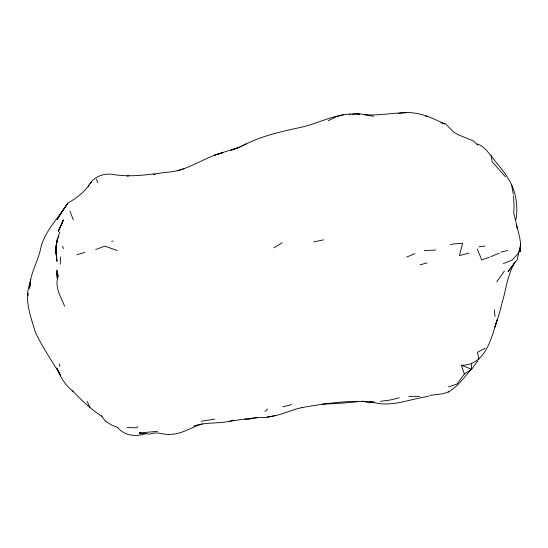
<?xml version="1.0" encoding="UTF-8"?>
<svg xmlns="http://www.w3.org/2000/svg" width="548" height="548" viewBox="0 0 548 548"><rect width="100%" height="100%" fill="white"/><g stroke="black" fill="none" stroke-linecap="round" stroke-linejoin="round"><path stroke-width="0.82" d="M520.6 243.846L520.1 251.607L520.6 243.846L519.668 237.277L513.743 213.069L514.099 206.48L513.545 196.061M60.239 264.191L60.451 256.937M28.071 295.776L28.215 293.221M520.1 251.607L520.49 244.963L517.271 259.615L508.037 271.637L514.188 263.458M56.177 250.018L56.108 254.169L56.992 261.499L55.875 247.764L56.697 242.011L56.437 246.018M30.736 279.165L29.578 288.344C29.791 275.158 36.737 263.718 40.031 251.272M56.204 250.744L56.108 254.169C55.143 246.497 57.184 239.044 59.855 231.982M56.369 249.087L56.697 245.785M57.026 242.483L57.437 238.346L56.417 244.223L55.958 253.224L55.875 247.764L56.656 244.504M29.64 287.481L30.366 282.028C23.379 298.913 30.763 316.217 35.428 332.54C42.71 347.411 51.848 361.269 60.698 375.229M516.017 219.501C518.209 205.5 515.976 190.355 508.058 178.408C503.249 169.996 496.392 163.379 491.015 155.529C486.987 151.111 483.24 145.686 477.212 143.966M58.218 237.996L58.807 235.558M58.691 275.055C53.766 285.94 60.595 296.331 64.616 306.188M40.182 250.689C43.443 231.907 58.211 218.796 67.712 203.157C76.494 198.088 84.755 192.047 90.139 183.333C95.297 175.99 104.552 173.01 113.21 174.476C131.253 177.586 149.707 174.353 167.715 172.182C187.991 170.887 203.918 157.255 223.05 152.652M63.363 220.07L58.328 231.414L63.39 220.008L58.492 230.708M518.942 251.696L517.846 253.936L512.072 260.122L503.359 263.561M515.024 261.882C509.126 272.185 506.605 283.878 504.112 295.358L499.043 314.264L494.96 327.135L497.146 319.737C491.501 337.958 485.48 365.523 461.375 365.256L464.355 373.989L457.21 383.888L448.572 386.922M88.255 186.354L89.118 184.964M496.762 281.782L504.413 271.041M477.877 360.796L471.636 369.284L464.355 373.989M470.643 369.907C464.012 377.969 457.525 386.587 448.401 392.005M137.74 426.673L136.685 427.769L127.163 427.618M265.054 411.521L267.582 408.979M90.139 183.333L91.468 182.388M273.856 247.867L282.131 242.826M246.237 143.905L238.894 147.433L231.009 150.268L238.743 147.508L246.299 143.871C263.91 135.198 283.487 131.102 302.585 126.965C321.471 122.259 339.315 111.826 359.454 114.279L357.865 114.333M485.24 348.151L477.472 352.296L478.89 359.317M238.894 147.433L214.611 155.084L222.789 152.652M328.252 120.663L335.65 117.046L343.343 114.792M490.741 256.711L499.324 253.108M406.671 257.074L414.952 253.649M95.695 249.546L104.826 246.121L117.361 250.594M489.391 257.224L481.726 259.903L477.246 249.011M177.799 170.818L184.224 168.585M448.661 391.82L443.174 393.704L429.659 395.409M202.287 423.96C190.964 427.351 180.95 434.92 168.579 434.338M229.845 421.254L233.64 420.083M76.788 254.779L84.913 252.416M419.932 264.876L427.063 262.924M146.049 433.413C136.383 437.16 124.965 435.955 117.875 427.783M282.816 406.897L291.611 404.588M469.088 253.094L459.505 255.594L462.567 243.346L453.634 243.922L450.456 244.696M275.692 415.329L267.205 417.494C254.889 417.192 242.23 419.425 229.975 421.213C217.981 423.844 205.425 421.939 193.65 426.077M399.225 397.834L390.155 400.04L380.463 401.307M500.851 252.107L507.633 250.484M257.046 417.508L248.436 419.384L244.819 419.158M313.641 241.908L323.553 239.873M398.499 113.498L398.875 113.429C414.952 110.107 430.591 116.799 444.551 124.095M127.211 176.141L128.712 175.887M301.893 407.65C290.05 409.911 279.364 416.459 267.047 416.768M301.948 407.554C325.752 403.472 350.254 399.65 374.373 402.143L369.119 402.718L362.139 401.129M201.191 421.268L214.795 419.076M428.584 396.403C409.089 398.937 389.717 408.561 369.969 401.328M479.089 246.901L484.994 246.018M111.669 241.271L113.231 241.052M153.481 174.572L155.132 174.346M357.741 401.691C345.925 402.951 334.061 403.821 322.197 404.082M157.571 431.351L139.247 432.975M350.699 114.457L349.11 114.628L350.706 114.573M352.282 114.292L358.611 113.621L373.633 116.265M406.513 112.744C392.532 112.737 378.791 115.82 364.79 114.751M140.952 433.03L139.322 433.112L149.625 434.146L154.42 432.947L158.68 433.112L166.044 434.379L168.647 434.352M424.275 250.614L435.742 250.032M408.842 396.368L419.563 396.362M425.543 116.21L427.152 116.347M440.866 122.704L445.401 123.649L453.806 132.191L458.998 135.109L473.383 140.898L477.712 145.104M117.882 427.44L111.813 425.2L105.367 421.076M461.375 365.256L471.636 369.284L471.342 363.714M101.866 416.233C90.735 409.301 81.385 399.882 72.199 390.601L73.096 391.306C65.465 385.511 60.266 376.969 56.855 368.098L59.794 374.216L57.314 369.4L59.431 373.044M505.4 176.764L491.926 161.454M101.373 415.774L105.23 420.946M87.105 401.348L89.954 407.308M96.256 179.141L97.866 182.731M62.479 246.189L63.534 248.648M73.268 219.803L69.945 211.014M57.369 274.596L56.944 273.048L57.341 278.322L56.951 270.13L57.3 278.295M511.537 184.423L513.312 194.252M491.015 155.529L492.049 160.667M516.483 225.057L517.196 228.852M494.282 309.798L495.063 316.532M59.581 363.797L59.835 366.571M61.534 212.11L57.184 219.474L67.712 203.37L61.534 212.11"/></g></svg>
